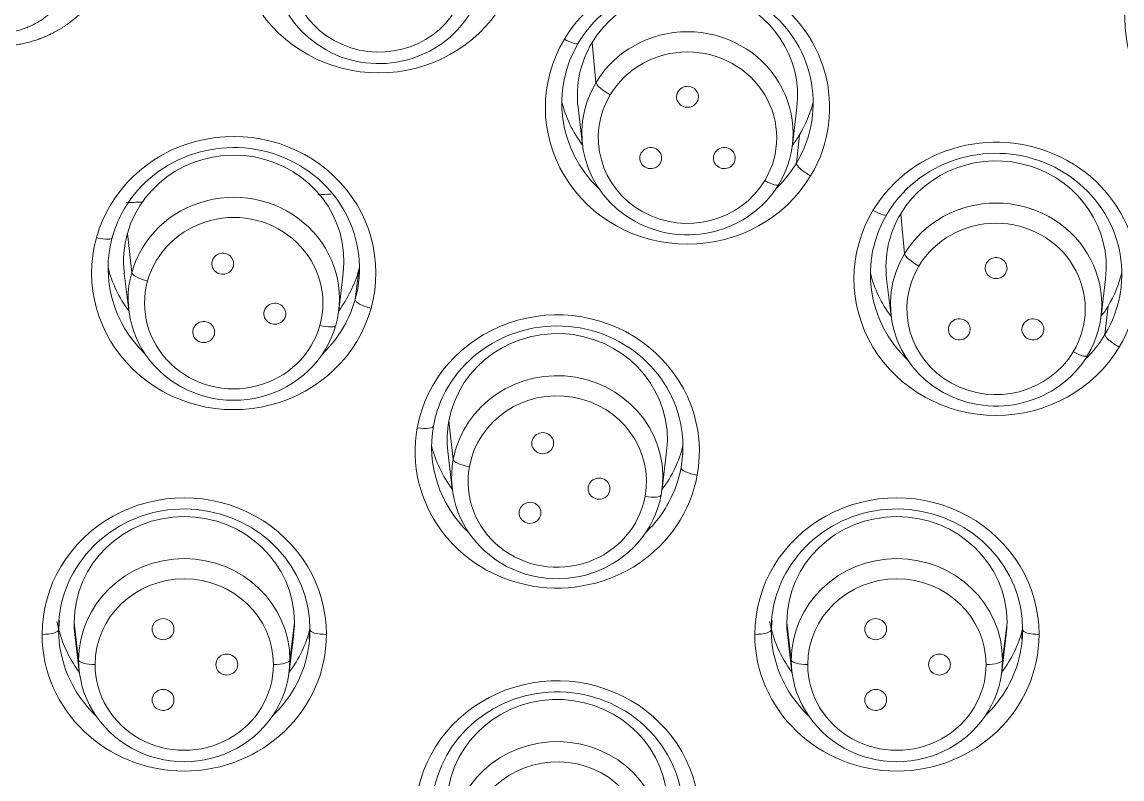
# Model space of a CAD drawing. Extents: x 6534 to 7663, y 0 to 827.
# Drawn here: x 7073.93 to 7094, y 531.49 to 545.31 of the extents above; entities that cross this region are included whole.
import ezdxf

# ---------------------------------------------------------------- set-up
doc = ezdxf.new("R2010")
doc.units = 0
doc.header["$LTSCALE"] = 30
doc.header["$MEASUREMENT"] = 0
doc.layers.add('1', color=7, linetype='CONTINUOUS')

msp = doc.modelspace()

# ---------------------------------------------------------------- linework, layer by layer
at = {"layer": '1', "color": 7, "linetype": 'Continuous', "lineweight": 13}
for p, q in [((7084.405, 544.203), (7084.334, 544.933)), ((7088.06, 542.73), (7088.117, 543.25)), ((7090.034, 541.079), (7089.963, 541.808)), ((7075.936, 540.736), (7075.857, 541.447)), ((7080.013, 540.241), (7080.076, 540.777)), ((7093.689, 539.605), (7093.746, 540.125)), ((7081.8, 537.323), (7081.72, 538.027)), ((7085.957, 537.174), (7085.988, 537.438)), ((7074.967, 533.662), (7074.885, 534.352)), ((7078.822, 533.662), (7078.904, 534.352)), ((7087.967, 533.662), (7087.885, 534.352)), ((7091.822, 533.662), (7091.904, 534.352))]:
    msp.add_line(p, q, dxfattribs=at)
at = {"layer": '1', "color": 7, "linetype": 'Continuous', "lineweight": 18}
for p, q in [((7084.078, 543.747), (7084.159, 543.066)), ((7087.989, 543.066), (7088.07, 543.747)), ((7075.801, 540.726), (7075.883, 540.045)), ((7079.712, 540.045), (7079.793, 540.726)), ((7089.707, 540.622), (7089.788, 539.941)), ((7093.618, 539.941), (7093.699, 540.622)), ((7081.702, 537.471), (7081.784, 536.79)), ((7085.613, 536.79), (7085.694, 537.471)), ((7074.898, 534.132), (7074.98, 533.451)), ((7078.809, 533.451), (7078.89, 534.132)), ((7087.898, 534.132), (7087.98, 533.451)), ((7091.809, 533.451), (7091.89, 534.132))]:
    msp.add_line(p, q, dxfattribs=at)
for centre, major_axis, start_param, end_param in [((7103.394, 533.921), (62.577, 0), 0, 3.141593), ((7103.394, 533.307), (-60.5, 0), 4.72417, 7.004197), ((7103.394, 533.445), (-59.925, 0), 4.712389, 7.853982), ((7103.394, 533.445), (60, 0), 1.582577, 4.712389), ((7080.445, 546.402), (-1.927, 0), 5.759587, 8.901179), ((7086.074, 543.832), (2.293, 0), 5.759587, 8.693327), ((7086.074, 543.967), (-2.009, 0), 3.027333, 5.759587), ((7086.074, 543.277), (-1.927, 0), 2.617994, 5.759587), ((7086.074, 543.832), (2.293, 0), 2.410142, 2.617994), ((7086.074, 543.832), (2.293, 0), 2.617994, 3.929926), ((7086.074, 543.967), (-2.009, 0), 5.759587, 6.397477), ((7086.074, 543.277), (-1.927, 0), 5.759587, 8.901179), ((7086.074, 544.384), (2.359, 0), 3.377867, 3.765902), ((7086.074, 544.384), (2.359, 0), 5.759587, 6.046944), ((7077.797, 540.812), (2.293, 0), 6.021386, 8.955127), ((7086.074, 544.384), (2.359, 0), 5.658859, 5.759587), ((7077.797, 540.947), (-2.009, 0), 3.02735, 6.021386), ((7091.703, 540.707), (2.293, 0), 5.759587, 8.693327), ((7091.703, 540.842), (-2.009, 0), 3.027333, 5.759587), ((7086.074, 543.832), (2.293, 0), 5.551735, 5.759587), ((7077.797, 540.257), (-1.927, 0), 2.879793, 6.021386), ((7086.074, 543.832), (2.293, 0), 5.494848, 5.551735), ((7091.703, 540.707), (2.293, 0), 2.410142, 2.617994), ((7091.703, 540.152), (-1.927, 0), 2.617994, 5.759587), ((7077.797, 540.812), (2.293, 0), 2.671941, 2.879793), ((7091.703, 540.707), (2.293, 0), 2.617994, 3.929926), ((7091.703, 540.842), (-2.009, 0), 5.759587, 6.397477), ((7077.797, 540.812), (2.293, 0), 2.879793, 3.929843), ((7077.797, 540.947), (-2.009, 0), 6.021386, 6.397493), ((7091.703, 540.152), (-1.927, 0), 5.759587, 8.901179), ((7077.797, 541.363), (2.359, 0), 3.377932, 3.765918), ((7077.797, 541.363), (2.359, 0), 5.658876, 6.021386), ((7077.797, 541.363), (2.359, 0), 6.021386, 6.046911), ((7077.797, 540.257), (-1.927, 0), 6.021386, 9.162979), ((7091.703, 541.259), (2.359, 0), 3.377916, 3.765902), ((7091.703, 541.259), (2.359, 0), 5.759587, 6.046944), ((7077.797, 540.812), (2.293, 0), 5.813534, 6.021386), ((7083.698, 537.557), (2.293, 0), 6.108652, 9.042393), ((7091.703, 541.259), (2.359, 0), 5.658859, 5.759587), ((7077.797, 540.812), (2.293, 0), 5.494902, 5.813534), ((7083.698, 537.691), (-2.009, 0), 3.027339, 6.108652), ((7091.703, 540.707), (2.293, 0), 5.551735, 5.759587), ((7091.703, 540.707), (2.293, 0), 5.494848, 5.551735), ((7083.698, 537.001), (-1.927, 0), 2.96706, 6.108652), ((7083.698, 537.557), (2.293, 0), 2.759208, 2.96706), ((7083.698, 537.691), (-2.009, 0), 6.108652, 6.397483), ((7083.698, 537.557), (2.293, 0), 2.96706, 3.929831), ((7083.698, 538.108), (2.359, 0), 3.377921, 3.765908), ((7083.698, 538.108), (2.359, 0), 5.658865, 6.046852), ((7083.698, 537.001), (-1.927, 0), 6.108652, 9.250245), ((7083.698, 537.557), (2.293, 0), 5.900801, 6.108652), ((7083.698, 537.557), (2.293, 0), 5.494982, 5.900801), ((7076.894, 534.217), (2.293, 0), 0, 2.933741), ((7089.894, 534.217), (2.293, 0), 0, 2.933741), ((7076.894, 534.352), (-2.009, 0), 3.141593, 6.283185), ((7089.894, 534.352), (-2.009, 0), 3.141593, 6.283185), ((7076.894, 533.662), (-1.927, 0), 3.141593, 6.283185), ((7089.894, 533.662), (-1.927, 0), 3.141593, 6.283185), ((7076.894, 534.769), (2.359, 0), 3.320664, 3.765935), ((7076.894, 534.352), (-2.009, 0), 0, 0.114324), ((7076.894, 534.352), (-2.009, 0), 3.027268, 3.141593), ((7089.894, 534.769), (2.359, 0), 3.320664, 3.765935), ((7089.894, 534.352), (-2.009, 0), 0, 0.114324), ((7089.894, 534.352), (-2.009, 0), 3.027268, 3.141593), ((7076.894, 534.217), (2.293, 0), 3.141593, 3.929898), ((7076.894, 534.769), (2.359, 0), 5.658843, 6.046879), ((7089.894, 534.217), (2.293, 0), 3.141593, 3.929898), ((7089.894, 534.769), (2.359, 0), 5.658843, 6.046879), ((7076.894, 534.217), (2.293, 0), 6.075333, 6.168899), ((7089.894, 534.217), (2.293, 0), 6.075333, 6.168899), ((7076.894, 534.217), (2.293, 0), 5.494865, 6.075333), ((7089.894, 534.217), (2.293, 0), 5.494865, 6.075333), ((7076.894, 533.662), (-1.927, 0), 0, 3.141593), ((7089.894, 533.662), (-1.927, 0), 0, 3.141593), ((7083.698, 530.878), (2.293, 0), 0.174533, 3.108274), ((7083.698, 531.013), (-2.009, 0), 3.316126, 6.397439), ((7083.698, 530.323), (-1.927, 0), 3.316126, 6.457718)]:
    msp.add_ellipse(centre, major_axis=major_axis, ratio=0.961466, start_param=start_param, end_param=end_param, dxfattribs=at)
at = {"layer": '1', "color": 7, "linetype": 'Continuous', "lineweight": 13}
for centre, major_axis, ratio, start_param, end_param in [((7103.394, 533.601), (61.963, 0), 0.961466, 1.570796, 3.141593), ((7103.394, 533.307), (59.425, 0), 0.961466, 1.570796, 4.70194), ((7103.394, 533.307), (57.948, 0), 0.961466, 1.579187, 4.712389), ((7103.394, 533.352), (57.403, 0), 0.961466, 1.579486, 4.712389), ((7080.445, 546.872), (2.593, 0), 0.961466, 2.617994, 5.759587), ((7096.644, 545.373), (2.593, 0), 0.961466, 2.094395, 5.235988), ((7080.445, 546.322), (-1.627, 0), 0.961466, 5.759587, 8.901179), ((7086.074, 543.747), (2.593, 0), 0.961466, 5.759587, 8.901179), ((7086.074, 543.747), (2.593, 0), 0.961466, 2.617994, 5.759587), ((7083.828, 545.076), (-0.257, 0.154), 0.238091, 1.712805, 3.316199), ((7086.074, 543.197), (-1.627, 0), 0.961466, 2.617994, 5.759587), ((7084.665, 544.062), (0.257, -0.154), 0.238091, 3.316199, 4.854398), ((7086.074, 543.197), (-1.627, 0), 0.961466, 5.759587, 8.901179), ((7077.797, 540.727), (2.593, 0), 0.961466, 6.021386, 9.162979), ((7091.703, 540.622), (2.593, 0), 0.961466, 5.759587, 8.901179), ((7088.32, 542.583), (0.257, -0.154), 0.238091, 3.251004, 4.854398), ((7087.483, 542.497), (-0.257, 0.154), 0.238091, 1.712805, 3.251004), ((7077.797, 540.177), (-1.627, 0), 0.961466, 2.879793, 6.021386), ((7091.703, 540.622), (2.593, 0), 0.961466, 2.617994, 5.759587), ((7089.457, 541.951), (-0.257, 0.154), 0.238091, 1.712805, 3.316199), ((7091.703, 540.072), (-1.627, 0), 0.961466, 2.617994, 5.759587), ((7075.293, 541.454), (-0.289, 0.081), 0.265556, 1.644669, 3.248062), ((7077.797, 540.727), (2.593, 0), 0.961466, 2.879793, 6.021386), ((7090.294, 540.937), (0.257, -0.154), 0.238091, 3.316199, 4.854398), ((7091.703, 540.072), (-1.627, 0), 0.961466, 5.759587, 8.901179), ((7076.225, 540.664), (0.289, -0.081), 0.265556, 3.248062, 4.786262), ((7077.797, 540.177), (-1.627, 0), 0.961466, 6.021386, 9.162979), ((7080.302, 540.164), (0.289, -0.081), 0.265556, 3.182868, 4.786262), ((7083.698, 537.471), (2.593, 0), 0.961466, 6.108652, 9.250245), ((7079.369, 539.854), (-0.289, 0.081), 0.265556, 1.644669, 3.182868), ((7093.949, 539.458), (0.257, -0.154), 0.238091, 3.251004, 4.854398), ((7093.113, 539.372), (-0.257, 0.154), 0.238091, 1.712805, 3.251004), ((7083.698, 536.922), (-1.627, 0), 0.961466, 2.96706, 6.108652), ((7083.698, 537.471), (2.593, 0), 0.961466, 2.96706, 6.108652), ((7081.145, 537.987), (-0.295, 0.054), 0.270747, 1.620409, 3.223802), ((7082.096, 537.276), (0.295, -0.054), 0.270747, 3.223802, 4.762002), ((7083.698, 536.922), (-1.627, 0), 0.961466, 6.108652, 9.250245), ((7086.252, 537.121), (0.295, -0.054), 0.270747, 3.158608, 4.762002), ((7076.894, 534.132), (2.593, 0), 0.961466, 0, 3.141593), ((7085.301, 536.732), (-0.295, 0.054), 0.270747, 1.620409, 3.158608), ((7089.894, 534.132), (2.593, 0), 0.961466, 0, 3.141593), ((7076.894, 533.582), (-1.627, 0), 0.961466, 3.141593, 6.283185), ((7089.894, 533.582), (-1.627, 0), 0.961466, 3.141593, 6.283185), ((7076.894, 534.217), (2.293, 0), 0.961466, 2.933741, 3.141593), ((7089.894, 534.217), (2.293, 0), 0.961466, 2.933741, 3.141593), ((7074.301, 534.215), (-0.3, 0), 0.274924, 1.570796, 3.17419), ((7076.894, 534.217), (2.293, 0), 0.961466, 6.168899, 6.283185), ((7079.488, 534.215), (0.3, 0), 0.274924, 3.108996, 4.712389), ((7087.301, 534.215), (-0.3, 0), 0.274924, 1.570796, 3.17419), ((7089.894, 534.217), (2.293, 0), 0.961466, 6.168899, 6.283185), ((7092.488, 534.215), (0.3, 0), 0.274924, 3.108996, 4.712389), ((7076.894, 534.132), (2.593, 0), 0.961466, 3.141593, 6.283185), ((7089.894, 534.132), (2.593, 0), 0.961466, 3.141593, 6.283185), ((7075.267, 533.665), (0.3, 0), 0.274924, 3.17419, 4.712389), ((7076.894, 533.582), (-1.627, 0), 0.961466, 0, 3.141593), ((7078.522, 533.665), (-0.3, 0), 0.274924, 1.570796, 3.108996), ((7088.267, 533.665), (0.3, 0), 0.274924, 3.17419, 4.712389), ((7089.894, 533.582), (-1.627, 0), 0.961466, 0, 3.141593), ((7091.522, 533.665), (-0.3, 0), 0.274924, 1.570796, 3.108996), ((7083.698, 530.793), (2.593, 0), 0.961466, 0.174533, 3.316126), ((7083.698, 530.243), (-1.627, 0), 0.961466, 3.316126, 6.457718)]:
    msp.add_ellipse(centre, major_axis=major_axis, ratio=ratio, start_param=start_param, end_param=end_param, dxfattribs=at)
at = {"layer": '1', "color": 7, "linetype": 'Continuous', "lineweight": 18}
for points, knots in [([(7040.495, 539.074), (7040.495, 540.309), (7040.535, 541.529), (7040.686, 543.933), (7040.799, 545.118), (7041.09, 547.449), (7041.269, 548.594), (7041.688, 550.845), (7041.928, 551.949), (7042.462, 554.113), (7042.757, 555.173), (7043.395, 557.248), (7043.738, 558.262), (7044.468, 560.243), (7044.854, 561.21), (7045.665, 563.095), (7046.089, 564.014), (7046.968, 565.802), (7047.424, 566.672), (7048.362, 568.363), (7048.845, 569.185), (7049.832, 570.779), (7050.336, 571.552), (7051.362, 573.051), (7051.884, 573.776), (7052.939, 575.18), (7053.473, 575.859), (7054.55, 577.171), (7055.092, 577.804), (7056.182, 579.025), (7056.729, 579.614), (7057.55, 580.465), (7057.961, 580.883), (7058.44, 581.356), (7058.679, 581.589), (7058.799, 581.705), (7058.858, 581.763), (7058.888, 581.792), (7058.903, 581.806), (7058.911, 581.813), (7058.914, 581.817), (7058.916, 581.818), (7058.917, 581.819), (7058.918, 581.82), (7058.918, 581.82), (7058.918, 581.82), (7058.918, 581.82), (7060.391, 583.236), (7061.936, 584.58), (7065.15, 587.109), (7066.82, 588.296), (7070.268, 590.502), (7072.046, 591.521), (7075.692, 593.385), (7077.56, 594.228), (7081.367, 595.734), (7083.306, 596.396), (7087.236, 597.532), (7089.227, 598.007), (7093.242, 598.768), (7095.265, 599.053), (7099.325, 599.434), (7101.361, 599.529), (7103.394, 599.529)], [0, 0, 0, 0, 0.03125, 0.03125, 0.0625, 0.0625, 0.09375, 0.09375, 0.125, 0.125, 0.15625, 0.15625, 0.1875, 0.1875, 0.21875, 0.21875, 0.25, 0.25, 0.28125, 0.28125, 0.3125, 0.3125, 0.34375, 0.34375, 0.375, 0.375, 0.40625, 0.40625, 0.4375, 0.4375, 0.46875, 0.46875, 0.484375, 0.492188, 0.496094, 0.498047, 0.499023, 0.499512, 0.499756, 0.499878, 0.499939, 0.499969, 0.499985, 0.499992, 0.499996, 0.499996, 0.5, 0.5, 0.5625, 0.5625, 0.625, 0.625, 0.6875, 0.6875, 0.75, 0.75, 0.8125, 0.8125, 0.875, 0.875, 0.9375, 0.9375, 1, 1, 1, 1]), ([(7072.183, 547.021), (7072.181, 547.016), (7072.176, 547.006), (7072.169, 546.99), (7072.162, 546.975), (7072.156, 546.958), (7072.127, 546.884), (7072.084, 546.742), (7072.055, 546.523), (7072.065, 546.286), (7072.123, 546.037), (7072.237, 545.787), (7072.412, 545.551), (7072.648, 545.346), (7072.857, 545.234), (7072.998, 545.182), (7073.054, 545.164), (7073.11, 545.149), (7073.166, 545.135), (7073.222, 545.124), (7073.278, 545.115), (7073.334, 545.109), (7073.39, 545.104), (7073.445, 545.102), (7073.5, 545.102), (7073.554, 545.104), (7073.607, 545.107), (7073.66, 545.113), (7073.712, 545.12), (7073.763, 545.129), (7073.813, 545.14), (7073.862, 545.152), (7073.911, 545.166), (7073.958, 545.182), (7074.004, 545.198), (7074.049, 545.217), (7074.093, 545.236), (7074.136, 545.257), (7074.177, 545.278), (7074.217, 545.301), (7074.256, 545.325), (7074.294, 545.349), (7074.331, 545.375), (7074.366, 545.401), (7074.4, 545.428), (7074.432, 545.456), (7074.464, 545.484), (7074.494, 545.512), (7074.522, 545.542), (7074.55, 545.571), (7074.576, 545.601), (7074.601, 545.632), (7074.625, 545.662), (7074.648, 545.693), (7074.669, 545.724), (7074.69, 545.755), (7074.709, 545.786), (7074.727, 545.817), (7074.744, 545.848), (7074.76, 545.879), (7074.769, 545.9), (7074.774, 545.911)], [0, 0, 0, 0, 0.003868, 0.007805, 0.01181, 0.015885, 0.020029, 0.067453, 0.118817, 0.17412, 0.233359, 0.296531, 0.363634, 0.434665, 0.50962, 0.522975, 0.536211, 0.549327, 0.562323, 0.575199, 0.587955, 0.600592, 0.613109, 0.625506, 0.637783, 0.64994, 0.661978, 0.673896, 0.685694, 0.697372, 0.708931, 0.72037, 0.731689, 0.742888, 0.753967, 0.764927, 0.775767, 0.786487, 0.797088, 0.807568, 0.817929, 0.82817, 0.838292, 0.848293, 0.858175, 0.867937, 0.87758, 0.887103, 0.896505, 0.905789, 0.914952, 0.923996, 0.932919, 0.941724, 0.950408, 0.958973, 0.967418, 0.975743, 0.983948, 0.992034, 1, 1, 1, 1])]:
    msp.add_open_spline(points, degree=3, knots=knots, dxfattribs=at)
at = {"layer": '1', "color": 7, "linetype": 'Continuous', "lineweight": 13}
msp.add_open_spline([(7075.456, 546.092), (7075.282, 545.717), (7074.821, 545.298), (7074.463, 545.078), (7074.265, 545.005), (7073.868, 544.858), (7073.011, 544.88), (7072.232, 545.214), (7071.643, 545.811), (7071.491, 546.193), (7071.416, 546.381), (7071.381, 546.583), (7071.346, 546.782), (7071.36, 547.394), (7071.535, 547.77)], degree=2, knots=[0, 0, 0, 0.125, 0.1875, 0.25, 0.25, 0.375, 0.5, 0.625, 0.75, 0.75, 0.8125, 0.8125, 0.875, 1, 1, 1], dxfattribs=at)
at = {"layer": '1', "color": 7, "linetype": 'Continuous', "lineweight": 18}
for points, degree in [([(7085.901, 544.038), (7085.88, 543.997), (7085.862, 543.921), (7085.917, 543.804), (7086.026, 543.743), (7086.16, 543.754), (7086.22, 543.808), (7086.247, 543.846)], 3), ([(7086.247, 543.846), (7086.268, 543.887), (7086.286, 543.964), (7086.231, 544.081), (7086.122, 544.142), (7085.988, 544.131), (7085.928, 544.077), (7085.901, 544.038)], 3), ([(7085.576, 542.728), (7085.597, 542.77), (7085.615, 542.846), (7085.56, 542.963), (7085.451, 543.024), (7085.317, 543.013), (7085.256, 542.959), (7085.23, 542.921)], 3), ([(7086.918, 542.728), (7086.939, 542.77), (7086.958, 542.846), (7086.902, 542.963), (7086.793, 543.024), (7086.659, 543.013), (7086.599, 542.959), (7086.572, 542.921)], 3), ([(7085.23, 542.921), (7085.208, 542.879), (7085.19, 542.803), (7085.246, 542.686), (7085.355, 542.625), (7085.489, 542.636), (7085.549, 542.69), (7085.576, 542.728)], 3), ([(7086.572, 542.921), (7086.551, 542.879), (7086.533, 542.803), (7086.588, 542.686), (7086.697, 542.625), (7086.831, 542.636), (7086.891, 542.69), (7086.918, 542.728)], 3), ([(7077.79, 540.847), (7077.799, 540.892), (7077.796, 540.97), (7077.711, 541.069), (7077.589, 541.101), (7077.463, 541.057), (7077.419, 540.99), (7077.404, 540.946)], 3), ([(7091.876, 540.721), (7091.897, 540.762), (7091.916, 540.839), (7091.86, 540.956), (7091.751, 541.017), (7091.617, 541.006), (7091.557, 540.952), (7091.53, 540.914)], 3), ([(7077.404, 540.946), (7077.394, 540.901), (7077.398, 540.823), (7077.482, 540.724), (7077.604, 540.692), (7077.73, 540.736), (7077.774, 540.803), (7077.79, 540.847)], 3), ([(7091.53, 540.914), (7091.509, 540.872), (7091.491, 540.796), (7091.546, 540.679), (7091.655, 540.618), (7091.789, 540.629), (7091.849, 540.683), (7091.876, 540.721)], 3), ([(7078.739, 539.934), (7078.749, 539.979), (7078.745, 540.058), (7078.66, 540.157), (7078.539, 540.189), (7078.413, 540.145), (7078.368, 540.078), (7078.353, 540.034)], 3), ([(7078.353, 540.034), (7078.343, 539.989), (7078.347, 539.91), (7078.432, 539.811), (7078.553, 539.779), (7078.68, 539.823), (7078.724, 539.89), (7078.739, 539.934)], 3), ([(7077.443, 539.6), (7077.452, 539.645), (7077.449, 539.724), (7077.364, 539.823), (7077.242, 539.855), (7077.116, 539.811), (7077.072, 539.744), (7077.056, 539.7)], 3), ([(7090.859, 539.796), (7090.838, 539.755), (7090.82, 539.678), (7090.875, 539.561), (7090.984, 539.5), (7091.118, 539.511), (7091.178, 539.565), (7091.205, 539.604)], 3), ([(7091.205, 539.604), (7091.226, 539.645), (7091.244, 539.721), (7091.189, 539.838), (7091.08, 539.899), (7090.946, 539.888), (7090.886, 539.834), (7090.859, 539.796)], 3), ([(7092.201, 539.796), (7092.18, 539.755), (7092.162, 539.678), (7092.217, 539.561), (7092.326, 539.5), (7092.46, 539.511), (7092.521, 539.565), (7092.547, 539.604)], 3), ([(7092.547, 539.604), (7092.569, 539.645), (7092.587, 539.721), (7092.531, 539.838), (7092.422, 539.899), (7092.289, 539.888), (7092.228, 539.834), (7092.201, 539.796)], 3), ([(7077.056, 539.7), (7077.047, 539.655), (7077.05, 539.576), (7077.135, 539.477), (7077.257, 539.445), (7077.383, 539.489), (7077.427, 539.556), (7077.443, 539.6)], 3), ([(7083.63, 537.588), (7083.635, 537.634), (7083.625, 537.712), (7083.532, 537.803), (7083.407, 537.825), (7083.286, 537.771), (7083.248, 537.7), (7083.236, 537.655)], 3), ([(7083.236, 537.655), (7083.231, 537.609), (7083.241, 537.532), (7083.335, 537.44), (7083.459, 537.418), (7083.581, 537.473), (7083.619, 537.543), (7083.63, 537.588)], 3), ([(7084.658, 536.759), (7084.664, 536.804), (7084.653, 536.882), (7084.56, 536.974), (7084.436, 536.996), (7084.314, 536.941), (7084.276, 536.871), (7084.265, 536.826)], 3), ([(7084.265, 536.826), (7084.259, 536.78), (7084.27, 536.702), (7084.363, 536.61), (7084.487, 536.589), (7084.609, 536.643), (7084.647, 536.714), (7084.658, 536.759)], 3), ([(7083.003, 536.384), (7082.998, 536.338), (7083.008, 536.26), (7083.102, 536.169), (7083.226, 536.147), (7083.348, 536.202), (7083.386, 536.272), (7083.397, 536.317)], 3), ([(7083.397, 536.317), (7083.402, 536.363), (7083.392, 536.441), (7083.299, 536.532), (7083.174, 536.554), (7083.053, 536.5), (7083.015, 536.429), (7083.003, 536.384)], 3), ([(7074.601, 534.215), (7074.62, 534.385)], 1), ([(7076.707, 534.228), (7076.704, 534.274), (7076.68, 534.349), (7076.571, 534.423), (7076.445, 534.424), (7076.335, 534.35), (7076.31, 534.274), (7076.307, 534.228)], 3), ([(7087.601, 534.215), (7087.62, 534.385)], 1), ([(7089.707, 534.228), (7089.704, 534.274), (7089.68, 534.349), (7089.571, 534.423), (7089.445, 534.424), (7089.335, 534.35), (7089.31, 534.274), (7089.307, 534.228)], 3), ([(7076.307, 534.228), (7076.31, 534.182), (7076.334, 534.107), (7076.443, 534.032), (7076.569, 534.032), (7076.679, 534.106), (7076.704, 534.181), (7076.707, 534.228)], 3), ([(7079.188, 534.215), (7079.169, 534.044)], 1), ([(7089.307, 534.228), (7089.31, 534.182), (7089.334, 534.107), (7089.443, 534.032), (7089.569, 534.032), (7089.679, 534.106), (7089.704, 534.181), (7089.707, 534.228)], 3), ([(7092.188, 534.215), (7092.169, 534.044)], 1), ([(7077.869, 533.582), (7077.866, 533.628), (7077.842, 533.703), (7077.734, 533.778), (7077.607, 533.778), (7077.497, 533.704), (7077.473, 533.629), (7077.469, 533.582)], 3), ([(7090.869, 533.582), (7090.866, 533.628), (7090.842, 533.703), (7090.734, 533.778), (7090.607, 533.778), (7090.497, 533.704), (7090.473, 533.629), (7090.469, 533.582)], 3), ([(7077.469, 533.582), (7077.473, 533.537), (7077.497, 533.462), (7077.605, 533.387), (7077.732, 533.386), (7077.842, 533.461), (7077.866, 533.536), (7077.869, 533.582)], 3), ([(7090.469, 533.582), (7090.473, 533.537), (7090.497, 533.462), (7090.605, 533.387), (7090.732, 533.386), (7090.842, 533.461), (7090.866, 533.536), (7090.869, 533.582)], 3), ([(7076.707, 532.937), (7076.704, 532.983), (7076.68, 533.058), (7076.571, 533.132), (7076.445, 533.133), (7076.335, 533.059), (7076.31, 532.983), (7076.307, 532.937)], 3), ([(7089.707, 532.937), (7089.704, 532.983), (7089.68, 533.058), (7089.571, 533.132), (7089.445, 533.133), (7089.335, 533.059), (7089.31, 532.983), (7089.307, 532.937)], 3), ([(7076.307, 532.937), (7076.31, 532.891), (7076.334, 532.816), (7076.443, 532.742), (7076.569, 532.741), (7076.679, 532.815), (7076.704, 532.891), (7076.707, 532.937)], 3), ([(7089.307, 532.937), (7089.31, 532.891), (7089.334, 532.816), (7089.443, 532.742), (7089.569, 532.741), (7089.679, 532.815), (7089.704, 532.891), (7089.707, 532.937)], 3)]:
    msp.add_open_spline(points, degree=degree, dxfattribs=at)
at = {"layer": '1', "color": 7, "linetype": 'Continuous', "lineweight": 13}
for points in [[(7075.831, 542.011), (7075.925, 542.015), (7076.019, 542.019), (7076.112, 542.023)], [(7079.328, 542.156), (7079.41, 542.159), (7079.493, 542.163), (7079.576, 542.166)]]:
    msp.add_open_spline(points, degree=3, dxfattribs=at)

doc.saveas('drawing.dxf')
